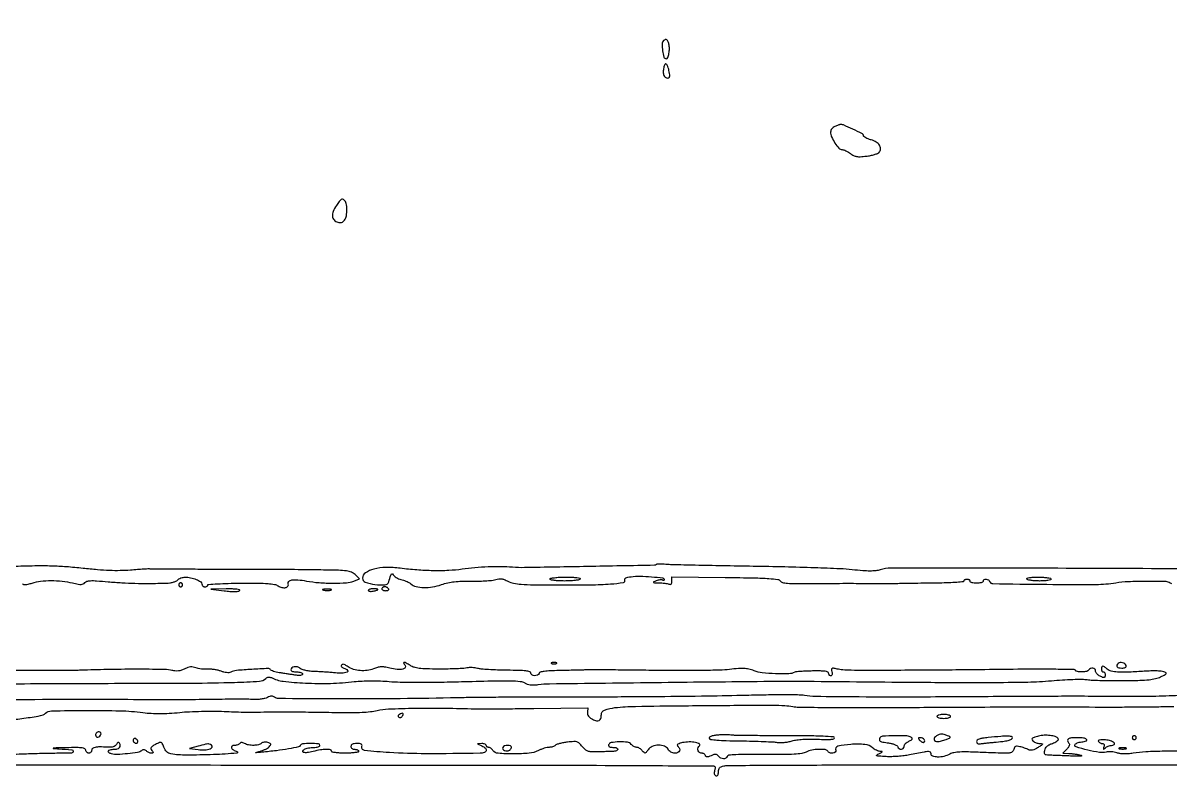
# Model space of a CAD drawing. Extents: x 0 to 5034, y 0 to 2560.
# Drawn here: x 671 to 1265, y 256 to 647 of the extents above; entities that cross this region are included whole.
import ezdxf

# ---------------------------------------------------------------- set-up
doc = ezdxf.new("R2010")
doc.units = 0

msp = doc.modelspace()

# ---------------------------------------------------------------- linework, layer by layer
for points in [[(517.293101, 263.906391, 0.000009), (580.140047, 263.898438, 0.000011), (655.049667, 263.892017, 0.000009), (736, 263.888383, -0.000109), (908.718306, 263.846089, -0.001068), (981.644259, 263.656626, -0.000192), (1028.561192, 263.416581, -0.461785), (1029.333333, 262.5, -0.007327), (1029.246079, 262.019959, -0.00326), (1029.117708, 261.389844, -0.003226), (1028.97316, 260.724562, -0.004359), (1028.833333, 260.125, 0.090045), (1028.800699, 259.565197, 0.085778), (1028.965104, 259.019271, 0.087935), (1029.298108, 258.571141, 0.101563), (1029.75, 258.291667, 0.173564), (1030.267791, 258.287658, 0.17328), (1030.670956, 258.613092, 0.100025), (1030.92249, 259.304007, 0.037457), (1031, 260.337211, -0.05722), (1031.143363, 261.58584, -0.125359), (1031.582959, 262.434264, -0.115035), (1032.404065, 263.013385, -0.043951), (1033.75, 263.425845, -0.051192), (1035.970172, 263.664817, -0.0001), (1071.823437, 263.834422, -0.000718), (1112.147242, 263.959216, -0.000445), (1159.5, 263.995602, 0.000037), (1206.801221, 263.993352, 0.000061), (1246.95625, 263.99929, 0.000006), (1282.887583, 264.009388, 0.006002)], [(1538.144862, 364.388843, 0.000066), (1389.128322, 364.511102, 0.00403)], [(1286.09912, 264.04833, -0.000011), (1312.64375, 264.037067, -0.000084)], [(1323, 364.590743, 0.002455), (1263.692737, 365.294078, 0.001472), (1193.253478, 365.576176, 0.000212), (1120.153243, 365.622636, 0.07425), (1114.713499, 364.81153, -0.046251), (1112.322767, 364.317418, -0.027757), (1109.426235, 364.155418, -0.019701), (1105.611275, 364.304379, -0.007136), (1100.213499, 364.806163, 0.015795), (1093.814797, 365.289407, 0.002288), (1080.750215, 365.801995, 0.002591), (1065.291517, 366.257483, 0.002215), (1049, 366.58081, -0.000686), (1033.148862, 366.84691, -0.000972), (1019.042601, 367.130536, -0.000548), (1007.128068, 367.406334, -0.013989), (1003.889705, 367.575579, 0.009621), (1002.091098, 367.685341, 0.014032), (1000.503451, 367.70701, 0.009445), (999.197225, 367.663493, 0.185383), (998.836064, 367.502731, -0.193983), (997.950859, 367.126184, -0.000077), (963.243596, 366.472611, -0.000496), (930.815925, 365.899181, -0.025383), (924.5, 366.114426, 0.019094), (918.722367, 366.384088, 0.012115), (911.983649, 366.277803, 0.011847), (905.010165, 365.833045, 0.014351), (898.5, 365.0739, -0.024649), (891.63835, 364.416639, -0.015658), (883.609857, 364.297042, -0.014888), (875.035272, 364.693388, -0.01489), (866.5, 365.599305, 0.038996), (859.150404, 366.022877, 0.059284), (852.822285, 365.138759, 0.081184), (848.473558, 363.200612, 0.252555), (847, 360.469385, 0.317), (848.421808, 358.452141, 0.049629), (853.418242, 357.209799, 0.049527), (858.569285, 356.974984, 0.313333), (860.531385, 358.5, -0.002219), (861.639986, 361.993994, -0.096888), (862.011374, 362.666047, -0.431924), (862.435462, 362.690388, -0.034935), (863.277518, 361.773437, 0.072107), (863.957177, 361.135392, 0.030937), (865.022146, 360.485369, 0.029809), (866.261785, 359.922007, 0.034614), (867.5, 359.542029, -0.02571), (868.758574, 359.180173, -0.02118), (870.059375, 358.670059, -0.021691), (871.215256, 358.098166, -0.051965), (872, 357.553581, 0.119872), (874.667263, 356.192343, 0.051557), (878.65436, 355.670009, 0.046585), (883.255383, 355.973485, 0.043378), (887.83636, 357.122081, -0.027002), (891.096572, 358.053841, -0.027078), (894.435186, 358.627769, -0.022105), (898.362667, 358.910628, -0.010128), (903.5, 358.94884, 0.00913), (907.511951, 358.970678, 0.010838), (911.296875, 359.14255, 0.009739), (914.470934, 359.417894, 0.065915), (916, 359.788273, -0.058154), (917.40146, 360.150772, -0.070549), (918.757403, 360.14544, -0.056916), (920.273386, 359.744577, -0.024088), (922.197052, 358.88463, 0.066397), (925.118698, 357.864419, 0.032249), (929.042438, 357.315967, 0.015513), (935.389005, 357.040486, 0.002264), (948.292022, 356.939492, 0.004076), (964.903276, 357.020105, 0.015608), (975.237635, 357.477362, 0.017592), (981.851781, 358.211952, 0.48041), (982.625256, 359.534185, -0.232211), (982.676803, 360.105847, -0.134498), (983.189275, 360.590149, -0.069357), (984.228013, 360.970802, -0.023462), (985.820222, 361.237324, -0.034323), (990.442557, 361.470107, -0.016198), (996.41224, 361.16722, -0.007274), (1002.299386, 360.590591, -0.381724), (1003, 359.806616, -0.114897), (1002.928361, 359.498976, -0.185098), (1002.733379, 359.318363, -0.156499), (1002.439342, 359.297561, -0.078592), (1002.092353, 359.442923, 0.130299), (1001.585995, 359.596476, 0.037759), (1000.763262, 359.563398, 0.035185), (999.805681, 359.383199, 0.031198), (998.842353, 359.065326, 0.010555), (997.499313, 358.493999, 0.569625), (997.473982, 358.268589, 0.155392), (997.902674, 358.117516, 0.003305), (1000.168213, 358.063386, -0.013994), (1001.688617, 357.994519, -0.013439), (1003.223538, 357.840317, -0.013495), (1004.568542, 357.631546, -0.046391), (1005.418213, 357.393011, 0.078981), (1006.151948, 357.237563, 0.21238), (1006.638747, 357.424922, 0.157208), (1006.918933, 357.972447, 0.040303), (1007, 358.976531), (1007, 361.167039), (1034.537347, 360.833519, -0.001738), (1049.549799, 360.599515, -0.01122), (1057.121679, 360.285105, -0.015192), (1061.683525, 359.853553, -0.22702), (1062.993705, 359.011598, 0.201992), (1064.088761, 358.231436, 0.034925), (1066.659863, 357.841317, 0.019648), (1071.003679, 357.661074, 0.003425), (1079.206358, 357.699383, -0.001328), (1085.937618, 357.759048, -0.000926), (1093.532493, 357.792121, -0.000934), (1100.816203, 357.796737, -0.001939), (1106.5, 357.767675, 0.001582), (1111.607388, 357.737912, 0.001321), (1117.03125, 357.737796, 0.001333), (1121.99272, 357.764025, 0.003643), (1125.5, 357.817472, -0.001484), (1129.051101, 357.886922, -0.000511), (1134.189062, 357.9669, -0.000507), (1139.855323, 358.04356, -0.000588), (1145.25, 358.104725, 0.006491), (1150.138746, 358.217886, 0.010779), (1154.254688, 358.455567, 0.004587), (1157.674989, 358.75876, 0.385911), (1158, 359.117143, -0.166148), (1158.115093, 359.453937, -0.095349), (1158.440625, 359.740661, -0.076278), (1158.92626, 359.934468, -0.056924), (1159.5, 360, -0.064853), (1160.073457, 359.925306, -0.082425), (1160.559375, 359.70625, -0.098894), (1160.884432, 359.381354, -0.148195), (1161, 359, 0.277684), (1161.232098, 358.614308, 0.052312), (1162.028125, 358.29375, 0.042582), (1163.158889, 358.072542, 0.027026), (1164.5, 358, 0.027026), (1165.841111, 358.072542, 0.042582), (1166.971875, 358.29375, 0.052312), (1167.767902, 358.614308, 0.277684), (1168, 359, -0.265364), (1168.41737, 359.731033, -0.151226), (1169.437242, 359.973139, -0.121497), (1170.58467, 359.606962, -0.176377), (1171.23923, 358.782311, 0.319017), (1172.821408, 357.62527, 0.000879), (1200.746253, 357.288959, 0.003799), (1226.197475, 357.220538, 0.040879), (1236.457129, 358.111479, -0.032335), (1242.818871, 358.773486, -0.010093), (1252.41732, 358.954475, -0.004905), (1262.244438, 358.84498, -0.155417), (1264.5, 358.074113, 0.140353), (1265.306543, 357.771632, 0.003738)], [(671.195662, 357.667579, 0.185896), (671.769053, 357.237742, 0.083239), (672.720831, 357.133029, 0.048836), (674.134713, 357.352667, 0.015304), (676.195662, 357.950465, -0.049056), (680.60221, 358.912206, -0.028922), (685.986007, 359.230336, -0.027822), (691.692867, 358.919374, -0.031356), (697.102389, 357.975437, 0.010208), (699.985844, 357.345668, 0.05622), (701.568902, 357.215099, 0.111749), (702.600078, 357.481265, 0.112807), (703.412056, 358.164969, -0.167364), (704.468055, 358.876393, -0.055886), (706.335843, 359.157811, -0.027209), (709.485494, 359.105789, -0.004574), (715.5, 358.623188, 0.007281), (722.649182, 358.088484, 0.00901), (729.320205, 357.807654, 0.008008), (736.596223, 357.749166, 0.004158), (745.678571, 357.897153, 0.031446), (747.388282, 358.047101, 0.031199), (749.070313, 358.410414, 0.032803), (750.495154, 358.915537, 0.095066), (751.357143, 359.5, -0.066047), (752.107705, 360.074732, -0.0391), (753.128041, 360.559375, -0.03845), (754.241946, 360.889856, -0.052938), (755.279348, 361, -0.053472), (758.13423, 360.693814, -0.044431), (761.051345, 359.783492, -0.045119), (763.35816, 358.578237, -0.255117), (764, 357.402175, 0.106145), (764.114867, 356.867185, 0.099349), (764.440625, 356.411889, 0.096122), (764.927386, 356.106682, 0.092359), (765.5, 356, 0.056926), (766.07374, 356.065534, 0.076279), (766.559375, 356.259346, 0.09535), (766.884907, 356.546076, 0.166145), (767, 356.882878, -0.394274), (767.335492, 357.242196, -0.002602), (772.007517, 357.538567, -0.008077), (777.510415, 357.769784, -0.004854), (784.046865, 357.875224, -0.00354), (792.977179, 357.869348, -0.016186), (798.160795, 357.661334, -0.026767), (801.470919, 357.242044, -0.100466), (803.40596, 356.46966, 0.087374), (805.333308, 355.641733, 0.110775), (807.265879, 355.620904, 0.18172), (808.441547, 356.373457, 0.257553), (808.6085, 357.577851, -0.319329), (808.921127, 358.793168, -0.138532), (810.52351, 359.519377, -0.061185), (813.600769, 359.605526, -0.021292), (818.002385, 358.999568, 0.025896), (824.514924, 358.163999, 0.018234), (831.894844, 357.873387, 0.016795), (838.641312, 358.080526, 0.078191), (842.42894, 358.928886), (845.35788, 360.086564), (843.142901, 362.293282, 0.097143), (841.269972, 363.546908, 0.067258), (838.800888, 364.208651, 0.026031), (834.530289, 364.531668, 0.002559), (824.213961, 364.72073, 0.000428), (810.164454, 364.89425, 0.00153), (801.182463, 364.970002, 0.001058), (790.74859, 365.003981, 0.000127), (767.684974, 365.024445, -0.000488), (756.205468, 365.042929, -0.000786), (746.4269, 365.083599, -0.000113), (737.738288, 365.135359, -0.054463), (737.184974, 365.199272, 0.069615), (736.671096, 365.24296, 0.001249), (733.910586, 365.086293, 0.003091), (730.690204, 364.875466, 0.002055), (727, 364.595709, -0.015876), (721.760685, 364.343893, -0.013499), (716.22367, 364.403253, -0.011661), (709.963406, 364.785842, -0.006859), (702.5, 365.520196, 0.008876), (693.89005, 366.332314, 0.012626), (686.214777, 366.724424, 0.010705), (677.644669, 366.761989, 0.004372), (666, 366.461845, -0.000918)], [(654.439077, 305.733814, -0.00172), (678.270205, 305.966488, -0.001156), (705.494479, 306.075693, 0.000611), (758.565012, 306.230678, 0.006067), (780.828041, 306.593076, 0.008172), (793.724801, 307.170641, 0.18283), (797.076042, 308.67833, -0.084216), (797.669497, 309.09878, -0.080528), (798.37765, 309.308289, -0.077834), (799.136982, 309.286706, -0.071302), (799.87833, 309.035975, 0.087875), (806.004412, 307.186527, 0.01741), (817.468421, 306.23189, 0.018796), (830.451365, 306.093263, 0.021896), (842.758587, 306.964778, -0.016731), (846.766643, 307.290228, -0.010581), (851.455787, 307.414056, -0.010354), (856.315964, 307.338876, -0.012618), (860.857568, 307.059627, 0.017789), (866.406142, 306.776021, 0.003576), (876.297021, 306.69352, 0.003774), (887.812607, 306.766747, 0.003517), (899.598981, 307.013595, -0.00159), (915.805858, 307.415535, -0.010877), (923.792517, 307.414436, -0.019278), (928.536409, 307.127359, -0.117784), (930.839289, 306.3296, 0.06002), (932.186331, 305.682104, 0.051789), (933.717616, 305.33213, 0.042412), (935.554043, 305.265199, 0.02204), (937.839289, 305.476994, -0.031055), (943.665364, 305.911247, -0.000159), (1001.650686, 306.606608, -0.000682), (1054.421215, 307.150683, -0.004631), (1080.5, 307.142423, 0.000485), (1138.863971, 306.639861, 0.00258), (1170.764013, 306.560675, 0.004367), (1190.916331, 306.790653, 0.017566), (1203.210513, 307.470911, -0.007317), (1208.810804, 307.89606, -0.007812), (1214.300475, 308.146084, -0.007481), (1219.023229, 308.216597, -0.035765), (1221.710513, 308.024045, 0.02434), (1224.438044, 307.765911, 0.004698), (1229.393792, 307.585978, 0.00499), (1235.184283, 307.488017, 0.004586), (1241.140693, 307.501337, 0.004842), (1248.885117, 307.664718, 0.019034), (1253.648747, 307.993172, 0.030927), (1256.963638, 308.557898, 0.053173), (1259.605044, 309.482823, 0.005996), (1261.975706, 310.642808, 0.138197), (1262.526089, 311.14708, 0.431615), (1262.411724, 311.576153, 0.035284), (1261.231831, 312.109943, 0.07378), (1259.889276, 312.39192, 0.010838), (1257.104843, 312.497929, 0.012038), (1253.785325, 312.472379, 0.010078), (1250.26748, 312.289542, -0.007461), (1242.404032, 311.839571, -0.026968), (1237.390692, 311.898145, -0.043019), (1234.05659, 312.407474, -0.125144), (1232.012257, 313.488908, 0.026521), (1230.603329, 314.634171, 0.157745), (1229.713826, 314.925584, 0.316728), (1229.185458, 314.556468, 0.087107), (1229, 313.5, 0.064853), (1229.074694, 312.926543, 0.082425), (1229.29375, 312.440625, 0.098894), (1229.618646, 312.115568, 0.148195), (1230, 312, -0.148195), (1230.381354, 311.884432, -0.098894), (1230.70625, 311.559375, -0.082425), (1230.925306, 311.073457, -0.064853), (1231, 310.5, -0.065247), (1230.86474, 309.467885, -0.298334), (1230.435859, 309.08382, -0.145547), (1229.629436, 309.196307, -0.015936), (1227.934259, 310.035184, -0.053689), (1227.194433, 310.539885, -0.051633), (1226.568188, 311.196572, -0.055878), (1226.14073, 311.898714, -0.109236), (1226, 312.535184, 0.20226), (1225.603246, 313.475863, 0.161506), (1224.604309, 313.961215, 0.139412), (1223.395307, 313.784664, 0.149903), (1222.5, 313, -0.211616), (1221.435314, 312.271386, -0.040148), (1219.040394, 312.024292, -0.03994), (1216.644545, 312.161676, -0.223647), (1215.596261, 312.844246, 0.2545), (1215.002012, 313.183547, 0.000913), (1206.624631, 313.33905, 0.004414), (1197.053109, 313.414743, 0.002718), (1185.787244, 313.343147, -0.000246), (1166.392393, 313.123996, -0.000581), (1151.931791, 312.984515, -0.000625), (1138.117007, 312.884579, -0.000332), (1121, 312.793497, -0.000896), (1106.55536, 312.752089, -0.006383), (1099.560956, 312.833862, -0.013058), (1095.295412, 313.049764, -0.035877), (1092.316491, 313.495142, 0.012575), (1090.423827, 313.86893, 0.165467), (1089.728785, 313.758101, 0.303913), (1089.473537, 313.284842, 0.0401), (1089.683122, 312.103741, -0.04483), (1089.822636, 311.271933, -0.085108), (1089.759607, 310.597832, -0.130043), (1089.51041, 310.164284, -0.200236), (1089.116631, 310, -0.116644), (1088.69071, 310.100733, -0.100525), (1088.32801, 310.385057, -0.093016), (1088.084534, 310.81023, -0.083838), (1088, 311.310831, 0.306569), (1087.57594, 311.937451, 0.060114), (1086.190841, 312.307136, 0.031862), (1083.77511, 312.493603, 0.007356), (1079.691144, 312.487982, 0.005519), (1076.43957, 312.399757, 0.007799), (1073.546554, 312.244072, 0.004857), (1071.129828, 312.052574, 0.102086), (1070.441144, 311.845371, -0.118583), (1067.426897, 311.044627, -0.014618), (1060.570835, 311.083304, -0.017481), (1053.664233, 311.566407, -0.065096), (1049.434146, 312.5783, 0.030246), (1046.706017, 313.435186, 0.046841), (1044.266487, 313.804502, 0.034699), (1041.322124, 313.767001, 0.009606), (1036.719946, 313.299124, -0.022929), (1031.759027, 312.927968, -0.003716), (1022.087516, 312.721006, -0.004013), (1010.495454, 312.652171, -0.003205), (998, 312.758378, 0.000709), (985.989362, 312.920429, 0.000961), (975.1375, 313.030586, 0.000641), (966.026493, 313.09388, 0.010679), (963, 313.046386, -0.002404), (960.622334, 312.969703, -0.000675), (956.909188, 312.872836, -0.000681), (952.71072, 312.7747, -0.000717), (948.584471, 312.689796, 0.007336), (944.019609, 312.535393, 0.022494), (940.938876, 312.246614, 0.027689), (938.891184, 311.844711, 0.25509), (938.251138, 311.25, -0.208803), (937.424886, 310.334606, -0.113623), (935.91288, 310.030358, -0.127421), (934.535599, 310.428167, -0.264987), (934, 311.367816, 0.332562), (933.474867, 312.070024, 0.041332), (931.488015, 312.480967, 0.023265), (928.025662, 312.740492, 0.004504), (921.75, 312.861544, -0.006082), (916.839883, 312.971759, -0.007266), (912.217188, 313.1991, -0.006361), (908.333193, 313.496389, -0.046502), (906.5, 313.833858, 0.034297), (905.168581, 314.112659, 0.024269), (903.646875, 314.248945, 0.024612), (902.173233, 314.236538, 0.046579), (901, 314.058354, -0.046085), (899.417077, 313.81635, -0.004905), (895.69297, 313.630751, -0.006016), (891.243592, 313.506338, -0.004801), (886.444152, 313.476001, -0.005716), (880.080881, 313.569626, -0.023594), (876.242674, 313.851557, -0.039656), (873.655815, 314.375323, -0.075392), (871.729335, 315.257777, 0.012941), (869.610135, 316.569225, 0.103422), (868.525949, 316.931121, 0.587695), (868.286338, 316.598457, 0.063657), (868.930205, 315.584098, -0.313115), (869.038859, 314.321349, -0.215403), (867.832157, 313.449965, -0.077202), (864.938433, 313.313872, -0.032097), (861.073187, 313.982443, 0.019091), (858.423152, 314.512104, 0.050337), (856.492905, 314.625161, 0.057272), (854.727346, 314.346567, 0.031225), (852.651659, 313.627814, -0.067236), (849.448971, 312.770655, -0.051283), (845.816677, 312.680694, -0.052168), (842.32024, 313.324003, -0.078676), (839.527494, 314.649796, 0.025651), (837.995738, 315.586744, 0.091781), (836.908842, 315.940458, 0.222204), (836.273835, 315.740037, 0.209948), (836, 315.116631, 0.194328), (836.154371, 314.734438, 0.053817), (836.660938, 314.311624, 0.045867), (837.388634, 313.917547, 0.034307), (838.25, 313.616657, -0.203669), (839.303049, 312.783537, -0.4475), (838.998375, 311.927447, -0.085452), (836.423492, 311.360167, -0.039957), (833, 311.47494, 0.007816), (830.851118, 311.685667, 0.003643), (828.059375, 311.894973, 0.003608), (825.125952, 312.072166, 0.005036), (822.5, 312.185267, -0.01939), (820.00398, 312.364654, -0.024369), (817.715053, 312.732273, -0.025896), (815.848039, 313.228451, -0.096303), (814.787245, 313.812865, 0.107609), (813.346644, 314.565005, 0.10756), (811.723499, 314.65027, 0.137014), (810.480973, 314.074174, 0.219507), (810, 313.031385, 0.250218), (810.211441, 312.635325, 0.064822), (810.88125, 312.302969, 0.050195), (811.850812, 312.075104, 0.032642), (813, 312, -0.035033), (814.149034, 311.919392, -0.053262), (815.11875, 311.675396, -0.069511), (815.784669, 311.318728, -0.239496), (816, 310.894965, -0.279756), (815.736032, 310.460104, -0.089063), (814.981933, 310.225171, -0.050382), (813.745472, 310.19589, -0.018282), (812, 310.394965, 0.000007), (810.17865, 310.670435, 0.000004), (807.998159, 311.000176, 0.000004), (805.817072, 311.329971, 0.000007), (803.993732, 311.605633, -0.018019), (802.419838, 311.901913, -0.023373), (801.00456, 312.291834, -0.022087), (799.881854, 312.714095, -0.154541), (799.443651, 313.091174, 0.271106), (798.187706, 313.757434, 0.004292), (789.796863, 313.334757, 0.008023), (781.802898, 312.734413, 0.095818), (778.840461, 311.875951, -0.096134), (777.936049, 311.614481, -0.046245), (776.724164, 311.617718, -0.040268), (775.323971, 311.866133, -0.030485), (773.840461, 312.352868, 0.035154), (772.307102, 312.840164, 0.021823), (770.453135, 313.204002, 0.021858), (768.582592, 313.403854, 0.036475), (767, 313.387728, -0.029658), (765.466394, 313.351206, -0.021047), (763.750478, 313.484588, -0.021335), (762.117378, 313.75204, -0.041596), (760.852692, 314.126874, 0.045952), (759.407826, 314.541478, 0.071363), (758.114614, 314.599864, 0.064409), (756.764882, 314.289512, 0.03066), (755.131623, 313.568065, -0.039068), (753.414619, 312.843841, -0.056199), (751.802084, 312.502202, -0.05027), (750.024257, 312.509237, -0.024484), (747.778931, 312.856333, 0.048293), (743.606429, 313.299521, 0.002372), (729.728407, 313.36287, 0.004258), (714.881749, 313.233777, 0.005802), (701.5, 312.848069, -0.009226), (699.986149, 312.814806, -0.000114), (690.246875, 312.782755, -0.000337), (678.983647, 312.755842, -0.000221), (666, 312.739305, 0.000035), (652.731989, 312.727326, 0.000046), (640.578125, 312.71438, 0.000034)], [(1270.490513, 299.830949, 0.003796), (1264, 299.585348, -0.006399), (1257.104276, 299.360354, -0.003521), (1248.664044, 299.252514, -0.002723), (1237.994202, 299.249443, -0.001228), (1224, 299.356006, 0.002628), (1216.487536, 299.39218, 0.000563), (1203.45, 299.371754, 0.000588), (1188.346898, 299.313321, 0.000561), (1173, 299.218684, -0.000977), (1133.232855, 299.006619, -0.002338), (1103.722467, 299.044906, -0.001439), (1081.153669, 299.244643, -0.043209), (1075.5, 299.801001, 0.042832), (1072.817973, 300.066966, 0.002821), (1065.0375, 300.126016, 0.004071), (1055.750316, 300.068497, 0.003029), (1045.5, 299.85944, -0.003029), (1025.361487, 299.448704, -0.001563), (1000.166518, 299.166291, -0.001271), (969.097089, 298.994141, -0.000669), (930.5, 298.930008, 0.001422), (921.220013, 298.900614, 0.000971), (910.675, 298.816743, 0.000979), (900.508408, 298.696235, 0.001977), (892.5, 298.553963, -0.00333), (862.767704, 298.106269, -0.003224), (832.707587, 298.047711, -0.000514), (803.614063, 298.208547, -0.173245), (801.544318, 298.963219, 0.092477), (800.817098, 299.36837, 0.09491), (799.999487, 299.479102, 0.07316), (799.030771, 299.282029, 0.032973), (797.839828, 298.760608, -0.063233), (796.567584, 298.292876, -0.02282), (794.668313, 297.946527, -0.022206), (792.530409, 297.75286, -0.024569), (790.455073, 297.759484, 0.011108), (787.601006, 297.845432, 0.001973), (782.255553, 297.866521, 0.002133), (775.988988, 297.839786, 0.001921), (769.5, 297.759484, -0.0013), (762.605413, 297.665595, -0.001015), (755.115625, 297.598272, -0.001025), (748.139792, 297.564031, -0.002501), (743, 297.575057, 0.002215), (696.988177, 297.700113, 0.000925), (634.953645, 297.47911, 0.000334)], [(663.561178, 287.088375, 0.011447), (671.970922, 288.059145, 0.009071), (680.445977, 289.391733, 0.136183), (683.119263, 290.665977, -0.175842), (686.218714, 291.858793, -0.003143), (704.298279, 292.09319, -0.00838), (721.681087, 291.91794, -0.025239), (733.5, 291.002421, 0.017212), (737.774212, 290.60224, 0.015542), (742.214126, 290.478544, 0.014128), (747.043622, 290.630637, 0.009739), (752.5, 291.063763, -0.012303), (757.576383, 291.440538, -0.006791), (763.79375, 291.663818, -0.006768), (770.106417, 291.719241, -0.010799), (775.5, 291.577076, 0.003163), (780.460938, 291.370471, 0.003126), (785.44375, 291.225707, 0.003069), (789.807593, 291.153018, 0.01204), (792.5, 291.189529, -0.008352), (799.604333, 291.338268, -0.002139), (811.10145, 291.337709, -0.002244), (823.780806, 291.225959, -0.002839), (835.5, 291.003515, 0.007756), (841.601694, 290.947712, 0.012729), (846.764283, 291.112053, 0.015053), (851.066807, 291.488973, 0.028343), (854.5, 292.093001, -0.048657), (860.418234, 292.888346, -0.005242), (874.246032, 293.246113, -0.006789), (889.874146, 293.274335, -0.007479), (905, 292.869921, 0.012264), (906.814324, 292.838781, 0.000313), (914.990625, 292.904131, 0.000668), (924.589842, 292.999692, 0.000456), (935.5, 293.132819), (963.5, 293.5), (963.264968, 291.26794, 0.083889), (963.334297, 290.159684, 0.098678), (963.768852, 289.203547, 0.080018), (964.623318, 288.344966, 0.037732), (965.958218, 287.521607, 0.055903), (967.976624, 286.749032, 0.190511), (969.34769, 286.918026, 0.202635), (970.178839, 287.963268, 0.063616), (970.473569, 289.983368, -0.312636), (972.145865, 292.306931, -0.058901), (977.534029, 293.530398, -0.021915), (988.215238, 294.191239, -0.002283), (1013.344525, 294.528031, -0.000237), (1047.59709, 294.814453, -0.003868), (1059.080906, 294.816205, -0.011551), (1065.303331, 294.625215, -0.035118), (1069.5, 294.102175, 0.045814), (1072.492424, 293.793961, 0.000835), (1088.48125, 293.643623, 0.002061), (1107.133427, 293.576261, 0.001374), (1128.5, 293.6459, -0.000198), (1163.425977, 293.841879, -0.000794), (1184.809381, 293.91943, -0.000986), (1203.864185, 293.920702, -0.000438), (1229, 293.850805, 0.001947), (1237.136433, 293.852733, 0.001028), (1247.234375, 293.915199, 0.001023), (1257.569375, 294.021515, 0.00158), (1266.5, 294.15987, -0.003681)], [(1272.31079, 270.956429, 0.008898), (1261.669874, 270.98805, 0.008735), (1251.895109, 270.672278, 0.027901), (1245.407536, 269.984951, -0.019281), (1242.897335, 269.675184, -0.026145), (1240.61459, 269.602231, -0.029534), (1238.618469, 269.761017, -0.049289), (1236.981555, 270.156275, 0.038415), (1235.637875, 270.511762, 0.027414), (1234.093708, 270.708981, 0.027839), (1232.591704, 270.733848, 0.051745), (1231.387022, 270.561, -0.100901), (1227.99578, 270.409027, -0.019362), (1221.923413, 271.608738, -0.012753), (1215.919626, 273.20125, -0.423563), (1215.291615, 274.393809, -0.17622), (1215.642875, 274.84134, -0.04407), (1216.485208, 275.267521, -0.039579), (1217.597452, 275.613041, -0.030957), (1218.845996, 275.814774, 0.05463), (1221.170315, 276.303988, 0.563173), (1221.350108, 277.077452, 0.165257), (1219.817479, 277.809943, 0.02958), (1216.60765, 278, 0.019125), (1213.508529, 277.881413, 0.111173), (1211.955318, 277.40447, 0.309439), (1211.55353, 276.575338, 0.136788), (1212.075588, 275.408922, -0.109479), (1212.442545, 274.694735, -0.138289), (1212.429019, 273.955249, -0.092739), (1211.993128, 273.114025, -0.030604), (1211.066912, 272.066912), (1209, 270), (1212.25, 269.881685, -0.017194), (1213.712108, 269.778035, -0.010538), (1215.426562, 269.560457, -0.010561), (1217.116595, 269.273083, -0.018471), (1218.5, 268.954288, -0.309064), (1218.734513, 268.680269, -0.422499), (1218.542172, 268.447762, -0.025974), (1216.585048, 268.392509, -0.004867), (1213, 268.512459, 0.00056), (1209.554266, 268.657471, 0.000624), (1206.229797, 268.789499, 0.000575), (1203.395121, 268.895272, 0.00328), (1201.888672, 268.939856, -0.033322), (1200.489524, 269.065623, -0.179354), (1199.834063, 269.433295, -0.188289), (1199.59444, 270.127341, -0.037293), (1199.747276, 271.45829, -0.077129), (1200.168756, 272.639134, -0.08294), (1200.920912, 273.603707, -0.069508), (1202.063956, 274.392794, -0.036678), (1203.66039, 275.052933, 0.031152), (1204.952071, 275.570432, 0.048296), (1205.981525, 276.187318, 0.06187), (1206.632159, 276.805661, 0.257742), (1206.72702, 277.318939, 0.226443), (1205.730005, 278.353073, 0.04792), (1203.243664, 279.02123, 0.045365), (1200.188217, 279.254183, 0.047975), (1197.199254, 278.922703, 0.014089), (1195.886376, 278.609059, 0.016887), (1194.671203, 278.237883, 0.01573), (1193.677685, 277.862016, 0.098381), (1193.228214, 277.561548, 0.366554), (1193.166269, 276.814276, 0.102959), (1194.095861, 275.955853, 0.067168), (1195.721157, 275.256613, 0.064106), (1197.5, 274.998466, -0.059415), (1198.356401, 274.882346, -0.495239), (1198.486268, 274.573179, -0.112237), (1197.994533, 274.040582, -0.008009), (1196.303938, 272.919103, -0.026212), (1194.71511, 272.015124, -0.061132), (1193.428166, 271.555888, -0.082047), (1192.323235, 271.492929, -0.092088), (1191.303938, 271.797617, 0.023412), (1190.426193, 272.197313, 0.010928), (1189.255618, 272.636098, 0.0108), (1188.005225, 273.043787, 0.014857), (1186.864123, 273.352076, 0.034264), (1185.47772, 273.583865, 0.135923), (1184.635065, 273.436582, 0.163473), (1184.076505, 272.897876, 0.055967), (1183.666911, 271.834269, -0.180798), (1182.817604, 270.628131, -0.126387), (1181.238738, 270.055169, -0.033185), (1177.966258, 269.955891, -0.002077), (1168.302788, 270.344306, 0.004067), (1160.369806, 270.631554, 0.018949), (1155.793269, 270.586547, 0.033242), (1152.789694, 270.242079, 0.075617), (1150.635693, 269.500446, -0.061807), (1147.579585, 268.353317, -0.061919), (1144.337694, 267.988872, -0.080383), (1141.84936, 268.421529, -0.319838), (1141, 269.613499, 0.220202), (1140.587411, 270.504916, 0.190435), (1139.603639, 270.839094, 0.035907), (1137.299651, 270.559677, 0.001758), (1129.76406, 269.063599, -0.020679), (1127.115812, 268.641247, -0.011627), (1123.872985, 268.337003, -0.011589), (1120.579187, 268.181693, -0.018543), (1117.76406, 268.218685, -0.003425), (1113.976603, 268.435073, -0.078104), (1112.917122, 268.671786, -0.5959), (1112.871779, 269.046904, -0.044685), (1114, 269.703381, 0.00651), (1115.382067, 270.372173, 0.16865), (1115.667596, 270.664911, 0.512841), (1115.55617, 270.864602, 0.020283), (1114.578741, 270.936614, -0.067986), (1113.703742, 271.085681, -0.033809), (1112.653819, 271.495443, -0.032793), (1111.605197, 272.075477, -0.041211), (1110.723753, 272.75, 0.164211), (1106.777755, 274.465271, 0.037637), (1099.405996, 274.533762, 0.039845), (1092.743684, 273.556846, 0.45619), (1091.642285, 271.489807, -0.311035), (1091.408902, 270.522272, -0.154539), (1090.203859, 269.977831, -0.110305), (1088.581731, 270.143902, -0.175643), (1087.5, 271, 0.232702), (1086.140796, 271.852068, 0.035655), (1082.85584, 271.955278, 0.038911), (1079.260114, 271.530264, 0.066519), (1076.403638, 270.557341, -0.080189), (1074.095916, 269.840732, -0.020843), (1070.215595, 269.453864, -0.013577), (1064.33863, 269.274327, -0.003417), (1054.761079, 269.307341, 0.003061), (1045.471016, 269.345981, 0.01325), (1039.958013, 269.189029, 0.01393), (1036.373211, 268.891458, 0.280447), (1035.542464, 268.25, -0.166892), (1034.790838, 267.352479, -0.147561), (1033.60469, 267.049742, -0.119086), (1032.24194, 267.441858, -0.090457), (1031.046507, 268.443962, 0.068724), (1030.314444, 269.11353, 0.134478), (1029.574, 269.372336, 0.098198), (1028.645924, 269.253958, 0.026229), (1027.253476, 268.705722, -0.019442), (1025.920056, 268.159721, -0.092361), (1025.110365, 268.024424, -0.181948), (1024.591723, 268.230728, -0.128322), (1024.24608, 268.76176, 0.090147), (1023.986579, 269.23502, 0.069888), (1023.555768, 269.636267, 0.069091), (1023.025515, 269.9072, 0.083797), (1022.475684, 270, -0.123506), (1021.250282, 270.307378, -0.168092), (1020.482563, 271.137788, -0.163006), (1020.378965, 272.286411, -0.115384), (1020.961701, 273.453853, 0.085218), (1021.37169, 274.165452, 0.279307), (1021.272334, 274.676403, 0.135823), (1020.636443, 275.078641, 0.019457), (1019.13163, 275.471089, 0.057227), (1015.931576, 275.798224, 0.045093), (1012.464223, 275.44129, 0.065609), (1010.086959, 274.643624, 0.514724), (1009.925304, 273.674696, -0.089457), (1010.847906, 272.346066, -0.200154), (1010.888234, 271.140214, -0.208914), (1010.066434, 270.298724, -0.096632), (1008.535184, 270, -0.06707), (1007.476687, 270.142628, -0.061821), (1006.461803, 270.56142, -0.063312), (1005.602331, 271.203078, -0.078068), (1005, 272, 0.184766), (1003.142082, 273.609861, 0.093452), (1000.040238, 274.117484, 0.088923), (996.82315, 273.460231, 0.144807), (994.648969, 271.75, -0.015488), (993.636649, 270.411796, -0.183539), (993.084582, 270.088959, -0.243317), (992.543291, 270.263091, -0.027986), (991.666755, 271.25, 0.047464), (991.02379, 271.919564, 0.042162), (990.241306, 272.485937, 0.044523), (989.44359, 272.8745, 0.091323), (988.762202, 273, -0.082311), (988.087878, 273.111766, -0.044035), (987.313536, 273.454334, -0.042298), (986.564504, 273.95485, -0.051158), (985.961267, 274.54667, 0.191538), (983.964204, 275.636585, 0.036618), (979.755184, 275.838296, 0.035089), (975.637074, 275.443962, 0.278601), (974.245269, 274.25, 0.183058), (974.267849, 273.734414, 0.162043), (974.626727, 273.331103, 0.094073), (975.3533, 273.078378, 0.036804), (976.416667, 273, -0.061133), (978.386817, 272.758213, -0.366574), (978.94531, 271.982232, -0.318689), (978.277931, 271.183285, -0.057562), (976.25, 270.891585, 0.000063), (974.840071, 270.852111, 0.000021), (972.759922, 270.793526, 0.00002), (970.449682, 270.728271, 0.000023), (968.230586, 270.665397, -0.016797), (965.178549, 270.681325, -0.077478), (963.4497, 271.020019, -0.09985), (962.126795, 271.82591, -0.037887), (960.647857, 273.417029, 0.033289), (959.12733, 275.083321, 0.119667), (957.891675, 275.801269, 0.08832), (956.264146, 275.984265, 0.013419), (952.993846, 275.685677, 0.01536), (950.873773, 275.368285, 0.018896), (948.920423, 274.937399, 0.017588), (947.328934, 274.462354, 0.115549), (946.626575, 274.026575, -0.080553), (946.080098, 273.632599, -0.037761), (945.271063, 273.301557, -0.036149), (944.35073, 273.075705, -0.04212), (943.453638, 273, 0.053873), (942.398918, 272.886027, 0.02), (940.952784, 272.508624, 0.019547), (939.395398, 271.967574, 0.022325), (937.954133, 271.327232, -0.09311), (933.178705, 269.969252, -0.023663), (925.095169, 269.612916, -0.018374), (917.087313, 269.933454, -0.219076), (914.446576, 271.403949, 0.042119), (913.915767, 272.014606, 0.041471), (913.287535, 272.53116, 0.044635), (912.65978, 272.887301, 0.107116), (912.139757, 273, -0.086463), (911.704545, 273.075826, -0.094072), (911.334804, 273.29375, -0.100251), (911.087499, 273.618535, -0.113217), (911, 274, 0.213558), (910.831237, 274.377102, 0.084294), (910.339062, 274.686369, 0.063295), (909.61145, 274.884929, 0.04254), (908.75, 274.93232), (906.5, 274.864639), (908.75, 273.779505, -0.073363), (910.572975, 272.543451, -0.277682), (910.946768, 271.275965, -0.261914), (909.99828, 270.292422, -0.068474), (907.75, 269.942306, -0.00477), (879.754048, 269.712469, -0.014823), (860.888229, 270.297022, -0.013658), (848.038513, 271.429852, -0.489843), (846.695129, 273.647901, 0.165031), (846.718858, 274.251493, 0.203114), (846.363774, 274.682954, 0.096431), (845.529941, 274.931013, 0.024227), (844.106989, 275, 0.031536), (842.724812, 274.912735, 0.081096), (841.767831, 274.629304, 0.127474), (841.207251, 274.153904, 0.15468), (841, 273.5, 0.130775), (841.153209, 272.924246, 0.10214), (841.583333, 272.4375, 0.08892), (842.230589, 272.111864, 0.072314), (843, 272, -0.048028), (843.765418, 271.926307, -0.068025), (844.4125, 271.70625, -0.088204), (844.848523, 271.381882, -0.191087), (845, 271, -0.350432), (844.676067, 270.594567, -0.020168), (843, 270.285714, -0.022889), (840.756986, 270.069433, -0.01259), (838, 270, -0.01259), (835.243014, 270.069433, -0.022889), (833, 270.285714, -0.020168), (831.323933, 270.594567, -0.350432), (831, 271, 0.356509), (830.381261, 271.75748, 0.053633), (828.281267, 271.95501, 0.03888), (825.215479, 271.674947, 0.019466), (821.404514, 270.871639, -0.026441), (818.403463, 270.282629, -0.100755), (816.508287, 270.396283, -0.463107), (816.187956, 271.072029, -0.146572), (817.02896, 272.03906, -0.067829), (817.815618, 272.398379, -0.023837), (819.02257, 272.700593, -0.023156), (820.397809, 272.910384, -0.025097), (821.75, 272.984687, 0.02914), (822.995173, 273.063206, 0.045421), (824.045313, 273.289252, 0.057012), (824.778916, 273.613958, 0.266074), (825, 274, 0.393153), (824.222236, 274.836247, 0.018983), (820.07701, 274.979215, 0.019164), (815.893212, 274.804194, 0.300841), (814.821511, 273.964532, -0.268089), (813.973626, 273.213065, -0.00697), (808.8072, 272.233459, -0.012794), (802.478633, 271.290842, -0.00791), (795, 270.491691, -0.000896), (792.112625, 270.234489, -0.115547), (791.759845, 270.285291, -0.725779), (791.766256, 270.39582, -0.002025), (793.860608, 270.93768, 0.027242), (795.257319, 271.375238, 0.0233), (796.674927, 271.982388, 0.023961), (797.912767, 272.657277, 0.059651), (798.722115, 273.293544, 0.026902), (799.51494, 274.176601, 0.252711), (799.60454, 274.661392, 0.220431), (799.248907, 275.046043, 0.020834), (798.010844, 275.496558, 0.052875), (797.072362, 275.688441, 0.053905), (796.12073, 275.677329, 0.058979), (795.285964, 275.475521, 0.108011), (794.699337, 275.099337, -0.146087), (793.227517, 274.304283, -0.048551), (790.764476, 274.036919, -0.047892), (788.118801, 274.261302, -0.077927), (785.994947, 275.002704, 0.037319), (785.13183, 275.384834, 0.085757), (784.433998, 275.505409, 0.122593), (783.895305, 275.371313, 0.133099), (783.501671, 275.002704, -0.114652), (783.119639, 274.617975, -0.049573), (782.469362, 274.294544, -0.045521), (781.677973, 274.074244, -0.04516), (780.85765, 274, 0.14317), (779.573183, 273.624509, 0.359757), (779.294998, 272.759946, 0.170524), (780.232156, 271.685332, 0.067825), (782.074139, 270.948813, -0.849001), (781.99493, 269.984621, -0.0106), (770.010088, 269.267047, -0.008775), (755.876899, 268.969447, -0.043452), (747.956354, 269.631119, -0.07122), (746.7693, 270.014502, -0.075032), (745.760848, 270.710921, -0.068177), (744.930751, 271.736396, -0.045888), (744.270922, 273.093202, 0.01767), (743.468704, 275.010583, 0.20847), (742.879371, 275.536021, 0.186897), (742.057962, 275.492907, 0.01382), (739.993805, 274.496797, 0.018852), (738.379643, 273.583385, 0.113605), (737.698535, 272.911089, 0.221893), (737.611824, 272.242427, 0.096542), (738.051682, 271.437727, -0.021475), (738.621891, 270.687314, -0.193604), (738.711881, 270.292975, -0.315112), (738.490671, 270.064224, -0.047945), (737.822445, 270, -0.066468), (737.193416, 270.083991, -0.039088), (736.477793, 270.34005, -0.038401), (735.790001, 270.714471, -0.052577), (735.242382, 271.157618, 0.066612), (734.645725, 271.613436, 0.116361), (734.052204, 271.789041, 0.115909), (733.441153, 271.681124, 0.06577), (732.792382, 271.294919, -0.128077), (730.751193, 270.399176, -0.013395), (725.527542, 269.705756, -0.016236), (720.265662, 269.322443, -0.074142), (717.225132, 269.651378, -0.086784), (715.826729, 270.290874, -0.38386), (715.632892, 271.097905, -0.218357), (716.558127, 271.79186, -0.05344), (718.5, 272, 0.067009), (720.210787, 272.230309, 0.138908), (721.354498, 272.921625, 0.190069), (721.757325, 273.943783, 0.13922), (721.420634, 275.128416, 0.107365), (721.052319, 275.510169, 0.235575), (720.660061, 275.56013, 0.144311), (720.236267, 275.255867, 0.037837), (719.768883, 274.5515, -0.101758), (719.114143, 273.794398, -0.085889), (718.174814, 273.301067, -0.064069), (716.883577, 273.060388, -0.028882), (715.157266, 273.062861, 0.01114), (711.089515, 273.213039, 0.051024), (708.738251, 273.007163, 0.114477), (707.471883, 272.445797, 0.235614), (707, 271.5, -0.099038), (706.885486, 270.927543, -0.097945), (706.559375, 270.440625, -0.097945), (706.072457, 270.114514, -0.099038), (705.5, 270, -0.099038), (704.927543, 270.114514, -0.097945), (704.440625, 270.440625, -0.097945), (704.114514, 270.927543, -0.099038), (704, 271.5, 0.290713), (703.515675, 272.262597, 0.078229), (702.07378, 272.681905, 0.031629), (699.302733, 272.85844, 0.004795), (693.75, 272.80732, 0.001177), (688.541769, 272.697153, 0.030724), (687.144644, 272.578206, 0.894345), (687.149379, 272.442719, 0.005289), (690, 272.254517, -0.007459), (696.641858, 271.787057, -0.395692), (697.423597, 270.917103, -0.396942), (696.605023, 270.085109, -0.007463), (689.95, 269.932901, 0.002579), (686.043575, 269.881731, 0.0014), (681.242718, 269.780629, 0.001395), (676.358776, 269.650463, 0.002208), (672.174146, 269.508755, -0.006258), (666.86586, 269.372035, -0.037928)]]:
    msp.add_lwpolyline(points, format="xyb")
for points in [[(1002.666667, 638.333333, 0.193733), (1001.90857, 636.553546, 0.040446), (1002.11913, 633.100329, 0.039699), (1002.850609, 629.846123, 0.32871), (1003.998581, 629, 0.312703), (1004.827591, 629.57466, 0.043132), (1005.423466, 631.70855, 0.043898), (1005.675303, 634.260727, 0.064218), (1005.410644, 636.5, 0.036262), (1004.895962, 638.061483, 0.148807), (1004.271439, 638.823847, 0.246525), (1003.531959, 638.90223, 0.102252)], [(1002.732962, 624.383416, 0.039377), (1002.476989, 622.069371, 0.097054), (1002.751516, 620.390104, 0.15146), (1003.528017, 619.381672, 0.154711), (1004.731989, 619, 0.132123), (1005.421787, 619.185514, 0.197544), (1005.797281, 619.674075, 0.09629), (1005.864918, 620.596066, 0.019662), (1005.60625, 622.21875, 0.024637), (1004.899938, 625.023951, 0.158614), (1004.072772, 626.206108, 0.462615), (1003.309826, 626.034752, 0.073731)], [(1091.25, 593.968838, 0.067166), (1090.375403, 593.472344, 0.064352), (1089.649277, 592.755487, 0.06823), (1089.165088, 591.923484, 0.098011), (1089, 591.089384, 0.103892), (1089.533865, 588.547782, 0.041674), (1091.237411, 585.409955, 0.039328), (1093.314745, 582.729448, 0.211283), (1094.963917, 582, -0.080091), (1095.818991, 581.862148, -0.029059), (1096.96466, 581.407496, -0.027928), (1098.183024, 580.754932, -0.029746), (1099.294527, 579.982965, 0.048122), (1100.883875, 578.963465, 0.077138), (1102.410231, 578.457296, 0.055871), (1104.346408, 578.351457, 0.014995), (1107.420322, 578.619581, 0.019343), (1109.62962, 578.96632, 0.02335), (1111.668849, 579.46762, 0.022894), (1113.31729, 580.038744, 0.125343), (1114.073555, 580.588628, 0.15804), (1114.792437, 582.39247, 0.160684), (1114.309505, 584.261208, 0.117788), (1112.599275, 585.902272, 0.066908), (1109.939692, 587.016239, -0.026812), (1108.429795, 587.510987, -0.037843), (1107.152973, 588.121329, -0.042161), (1106.241916, 588.752445, -0.220624), (1105.985324, 589.288544, 0.281412), (1105.412358, 590.200921, 0.006168), (1100.501036, 592.567774, 0.008937), (1095.656203, 594.724768, 0.141887), (1093.885928, 594.936614, 0.04424), (1093.636513, 594.872605, 0.003058), (1092.952429, 594.626183, 0.004335), (1092.139935, 594.319858, 0.003245)], [(833.472844, 553.138328, 0.048667), (831.831764, 550.041864, 0.119623), (831.444519, 547.51343, 0.170084), (832.287852, 545.640507, 0.126528), (834.224957, 544.428601, 0.062377), (835.254718, 544.238301, 0.094626), (836.154978, 544.356495, 0.094164), (836.951415, 544.798866, 0.061237), (837.673804, 545.568579, 0.110919), (838.663859, 547.843777, 0.050123), (838.955641, 551.101047, 0.050005), (838.608939, 554.218746, 0.168414), (837.561462, 555.948991, 0.138481), (836.704455, 556.329152, 0.188316), (835.888774, 556.13819, 0.082309), (834.934579, 555.21941, 0.013864)], [(752, 357, 0.099038), (752.076342, 356.618362, 0.097945), (752.29375, 356.29375, 0.097945), (752.618362, 356.076342, 0.099038), (753, 356, 0.099038), (753.381638, 356.076342, 0.097945), (753.70625, 356.29375, 0.097945), (753.923658, 356.618362, 0.099038), (754, 357, 0.099038), (753.923658, 357.381638, 0.097945), (753.70625, 357.70625, 0.097945), (753.381638, 357.923658, 0.099038), (753, 358, 0.099038), (752.618362, 357.923658, 0.097945), (752.29375, 357.70625, 0.097945), (752.076342, 357.381638, 0.099038)], [(857, 355, 0.195654), (857.155423, 354.618015, 0.086673), (857.604836, 354.29375, 0.066561), (858.270941, 354.073608, 0.0466), (859.059017, 354, 0.047867), (859.804599, 354.071541, 0.104212), (860.33165, 354.29375, 0.181468), (860.558599, 354.621877, 0.202618), (860.5, 355, 0.08825), (860.157656, 355.382836, 0.053305), (859.640225, 355.70625, 0.051278), (859.038022, 355.925833, 0.061875), (858.440983, 356, 0.067639), (857.890182, 355.925146, 0.08433), (857.423289, 355.70625, 0.09965), (857.111069, 355.38134, 0.142666)], [(959.5, 360, -0.21256), (958.92157, 359.605685, -0.014001), (956.877725, 359.29375, -0.018327), (954.336795, 359.072633, -0.012539), (951.440983, 359, -0.011639), (948.489494, 359.068713, -0.021763), (946.110246, 359.283598, -0.018695), (944.331844, 359.590659, -0.354422), (944, 360, -0.359352), (944.341885, 360.414267, -0.016855), (946.264754, 360.718979, -0.020349), (948.834793, 360.932168, -0.010518), (952.059017, 361, -0.008832), (955.463419, 360.939858, -0.024571), (957.845957, 360.738151, -0.03484), (959.331355, 360.432029, -0.499027)], [(1203, 360, -0.338832), (1202.698135, 359.60569, -0.024323), (1201.264754, 359.292081, -0.026076), (1199.349343, 359.071572, -0.015621), (1197.059017, 359, -0.015685), (1194.738245, 359.072819, -0.022144), (1192.68165, 359.29375, -0.019282), (1191.045623, 359.608148, -0.199798), (1190.5, 360, -0.469367), (1190.64208, 360.422911, -0.050604), (1191.780718, 360.735441, -0.030582), (1193.70171, 360.939083, -0.011118), (1196.440983, 361, -0.013703), (1199.003565, 360.929756, -0.024127), (1201.110246, 360.711885, -0.021789), (1202.684686, 360.401135, -0.345981)], [(775.5, 353.92418, 0.011873), (778.427107, 353.654491, 0.021168), (780.844437, 353.592108, 0.0209), (782.697843, 353.700329, 0.172254), (783.45, 354.055606, 0.568572), (783.352169, 354.445862, 0.043921), (782.045447, 354.715385, 0.024589), (779.762339, 354.867326, 0.008454), (776.45, 354.868575), (768.5, 354.73715)], [(826.761659, 354.292739, 0.028254), (827.754739, 354.159391, 0.020511), (828.869594, 354.119272, 0.020826), (829.934218, 354.169017, 0.041951), (830.761659, 354.31292, 0.285845), (830.916221, 354.476221, 0.417468), (830.814362, 354.62839, 0.038992), (829.938425, 354.726931, 0.009782), (828.5, 354.747817, 0.008901), (827.071102, 354.715166, 0.053901), (826.339362, 354.605813, 0.67161), (826.319562, 354.45659, 0.082665)], [(850, 354.138672, 0.285831), (850.183445, 353.843992, 0.076393), (850.734375, 353.670744, 0.053628), (851.541823, 353.634359, 0.031701), (852.5, 353.755249, 0.013875), (853.4582, 353.966135, 0.021857), (854.265625, 354.2054, 0.017542), (854.885601, 354.443639, 0.300822), (855, 354.616577, 0.347462), (854.880837, 354.767351, 0.020244), (854.265625, 354.88737, 0.023639), (853.458419, 354.972369, 0.014412), (852.5, 355, 0.032714), (851.542347, 354.937276, 0.050289), (850.734375, 354.746985, 0.064968), (850.176307, 354.469414, 0.249889)], [(944.75, 316.337719, 0.057986), (945.320008, 316.181385, 0.037979), (946, 316.12966, 0.037979), (946.679992, 316.181385, 0.057986), (947.25, 316.337719, 0.174857), (947.459382, 316.525001, 0.447206), (947.398438, 316.693942, 0.078554), (946.89144, 316.810911, 0.017491), (946, 316.842105, 0.017491), (945.10856, 316.810911, 0.078554), (944.601562, 316.693942, 0.447206), (944.540618, 316.525001, 0.174857)], [(1237.701236, 316.367903, 0.097252), (1237.063501, 315.418517, 0.273852), (1237.168527, 314.656637, 0.179207), (1238.00442, 314.15038, 0.047514), (1239.583333, 314, 0.036689), (1240.64771, 314.078206, 0.094403), (1241.373133, 314.33069, 0.163078), (1241.729924, 314.733977, 0.182591), (1241.750467, 315.25, 0.150724), (1241.102725, 316.156149, 0.095696), (1239.931134, 316.736875, 0.098008), (1238.652882, 316.831607, 0.167537)], [(866.114277, 290.070627, 0.051827), (865.604675, 289.677457, 0.154764), (865.394858, 289.296119, 0.207337), (865.472491, 288.937111, 0.099167), (865.824139, 288.608688, 0.103479), (866.27128, 288.44681, 0.098884), (866.753577, 288.473847, 0.096839), (867.196538, 288.68575, 0.094768), (867.531037, 289.050219, 0.066358), (867.944848, 289.974241, 0.31899), (867.768865, 290.489634, 0.249192), (867.148744, 290.574334, 0.050263)], [(1144, 289, 0.277684), (1144.232098, 288.614308, 0.052312), (1145.028125, 288.29375, 0.042582), (1146.158889, 288.072542, 0.027026), (1147.5, 288, 0.027026), (1148.841111, 288.072542, 0.042582), (1149.971875, 288.29375, 0.052312), (1150.767902, 288.614308, 0.277684), (1151, 289, 0.277684), (1150.767902, 289.385692, 0.052312), (1149.971875, 289.70625, 0.042582), (1148.841111, 289.927458, 0.027026), (1147.5, 290, 0.027026), (1146.158889, 289.927458, 0.042582), (1145.028125, 289.70625, 0.052312), (1144.232098, 289.385692, 0.277684)], [(709, 279.416667, 0.190724), (709.346973, 278.540134, 0.244413), (710.153639, 278.257027, 0.165501), (711.122932, 278.749304, 0.113253), (711.770833, 279.8125, 0.134046), (711.795817, 280.264262, 0.144529), (711.585286, 280.651172, 0.119977), (711.158616, 280.910766, 0.077096), (710.583333, 281, 0.099038), (709.979073, 280.879125, 0.097945), (709.465104, 280.534896, 0.097945), (709.120875, 280.020927, 0.099038)], [(1030.186861, 279.298089, 0.020202), (1028.366227, 279.046536, 0.053048), (1027.102048, 278.677954, 0.09489), (1026.39982, 278.218974, 0.288695), (1026.269907, 277.689417, 0.286043), (1026.979537, 277.101276, 0.012905), (1030.269761, 276.741081, 0.014097), (1035.078314, 276.476158, 0.004174), (1042.447434, 276.339832, -0.003301), (1048.72439, 276.234673, -0.004163), (1054.531527, 276.050645, -0.003327), (1059.396057, 275.823505, -0.033045), (1061.423736, 275.580285, 0.048643), (1062.963645, 275.444055, 0.021948), (1064.990405, 275.551295, 0.021485), (1067.137201, 275.853203, 0.027421), (1069.079049, 276.323275, -0.036383), (1071.549087, 276.874587, -0.019987), (1074.631062, 277.205302, -0.017526), (1078.224791, 277.31991, -0.012318), (1082.2697, 277.20742, 0.007462), (1086.275515, 277.057076, 0.024721), (1088.912417, 277.127872, 0.03368), (1090.592696, 277.370846, 0.353696), (1091, 277.874598, 0.395357), (1090.463856, 278.446665, 0.005121), (1085.113123, 278.738912, 0.008688), (1077.541544, 278.942982, 0.002392), (1065.625, 279, -0.001313), (1055.694541, 279.026075, -0.001861), (1046.859375, 279.10536, -0.001049), (1039.39897, 279.215738, -0.026812), (1037.375, 279.358672, 0.023329), (1035.971299, 279.467629, 0.009811), (1034.077547, 279.488828, 0.009682), (1032.048726, 279.432428, 0.012436)], [(1114.458881, 277.933469, 0.148802), (1114.201488, 276.958603, 0.256367), (1114.620996, 276.257519, 0.08738), (1115.986262, 275.750889, 0.011922), (1119.003768, 275.272669, -0.028156), (1120.63796, 274.959008, -0.035496), (1122.10102, 274.479209, -0.038288), (1123.223151, 273.917097, -0.167402), (1123.693344, 273.356748, 0.148885), (1124.461861, 272.370615, 0.167274), (1125.613058, 272.037446, 0.195736), (1126.597901, 272.496705, 0.189175), (1127, 273.521439, -0.133695), (1127.181352, 274.187546, -0.056533), (1127.742711, 274.934357, -0.050399), (1128.561136, 275.641476, -0.046114), (1129.528378, 276.194883, 0.022851), (1130.680884, 276.784993, 0.121826), (1131.188945, 277.269207, 0.277652), (1131.20023, 277.715035, 0.122858), (1130.778378, 278.158132, 0.133199), (1128.399123, 278.895751, 0.012389), (1122.193983, 278.964074, 0.009131), (1115.85939, 278.76113, 0.246555)], [(1143.728968, 278.908131, 0.104353), (1142.743308, 278.016838, 0.224904), (1142.559211, 277.034365, 0.226888), (1143.202395, 276.276049, 0.105676), (1144.493917, 276, 0.050349), (1145.208195, 276.072109, 0.01443), (1146.29257, 276.326102, 0.014367), (1147.50619, 276.685186, 0.014807), (1148.6849, 277.110133, 0.007432), (1150.420533, 277.824565, 0.19382), (1150.770202, 278.176229, 0.393515), (1150.64683, 278.514053, 0.020484), (1149.5, 279.039848, 0.0263), (1147.692065, 279.671925, 0.076791), (1146.385452, 279.84336, 0.086564), (1145.178765, 279.604378, 0.039769)], [(1170.5, 278.081892, 0.012617), (1167.621611, 277.729231, 0.046743), (1165.846982, 277.293888, 0.088506), (1164.84719, 276.733942, 0.224593), (1164.5, 276, 0.114205), (1164.639676, 275.396463, 0.150143), (1165.024111, 274.9862, 0.118068), (1165.653681, 274.801902, 0.056451), (1166.5, 274.855334, -0.012835), (1167.587698, 275.019904, -0.003165), (1169.38125, 275.232827, -0.003237), (1171.439063, 275.450438, -0.003235), (1173.5, 275.641437, 0.008279), (1178.052931, 276.109747, 0.031556), (1180.859906, 276.626758, 0.053742), (1182.513657, 277.235334, 0.285065), (1183, 278.019052, 0.366229), (1182.483285, 278.629887, 0.040405), (1180.513225, 278.799321, 0.021658), (1177.038082, 278.666219, 0.003772)], [(1245, 278, 0.099038), (1245.076342, 277.618362, 0.097945), (1245.29375, 277.29375, 0.097945), (1245.618362, 277.076342, 0.099038), (1246, 277, 0.099038), (1246.381638, 277.076342, 0.097945), (1246.70625, 277.29375, 0.097945), (1246.923658, 277.618362, 0.099038), (1247, 278, 0.099038), (1246.923658, 278.381638, 0.097945), (1246.70625, 278.70625, 0.097945), (1246.381638, 278.923658, 0.099038), (1246, 279, 0.099038), (1245.618362, 278.923658, 0.097945), (1245.29375, 278.70625, 0.097945), (1245.076342, 278.381638, 0.099038)], [(728.596556, 277.156231, 0.105525), (728.439393, 276.716563, 0.099247), (728.470283, 276.240657, 0.096292), (728.684746, 275.801911, 0.09291), (729.050219, 275.468963, 0.116221), (730.032006, 275.141241, 0.258096), (730.731074, 275.448742, 0.251496), (730.853466, 276.214666, 0.113251), (730.296201, 277.103799, 0.053431), (729.785686, 277.515485, 0.136091), (729.335356, 277.655459, 0.169261), (728.940704, 277.531428, 0.094625)], [(762, 273.566459), (757.5, 272.329269), (762, 271.819915, 0.037545), (765.468513, 271.689244, 0.070459), (768.224307, 272.185264, 0.217525), (769.20112, 273.090069, 0.365457), (768.8851, 274.092174, 0.038284), (767.798765, 274.668858, 0.122533), (766.996148, 274.804686, 0.046048), (765.866732, 274.612861, 0.002008)], [(919.495635, 272.992937, 0.297747), (919.516734, 272.155968, 0.138857), (920.390463, 271.433576, 0.101278), (921.75669, 271.13802, 0.142134), (922.952113, 271.470404, 0.058255), (923.352943, 271.787933, 0.050381), (923.692183, 272.204206, 0.052973), (923.923407, 272.651329, 0.093122), (924, 273.059017, 0.323974), (923.496691, 273.75426, 0.083254), (922.042778, 273.976163, 0.072461), (920.426702, 273.71646, 0.180218)], [(1135.210573, 276.60496, 0.043664), (1135.760542, 276.105359, 0.056301), (1136.346335, 275.756054, 0.068002), (1136.879153, 275.597396, 0.176345), (1137.266312, 275.674059, 0.246039), (1137.649833, 276.308506, 0.186368), (1137.399703, 277.096732, 0.12091), (1136.531235, 277.762933, 0.103796), (1135.401556, 278, 0.036401), (1134.665055, 277.946311, 0.333945), (1134.452931, 277.732165, 0.206102), (1134.554463, 277.365952, 0.017279)], [(1227.46152, 276.062262, 0.082372), (1227.816618, 275.655712, 0.053447), (1228.339253, 275.312039, 0.052205), (1228.939749, 275.078731, 0.066664), (1229.527632, 275, -0.106595), (1230.083411, 274.880152, -0.182015), (1230.415075, 274.548842, -0.13826), (1230.498324, 274.001971, -0.053711), (1230.321437, 273.25, 0.010405), (1230.009429, 272.30068, 0.328028), (1230.086223, 272.081639, 0.338283), (1230.314351, 272.093682, 0.010716), (1231.052821, 272.75, -0.057827), (1231.706103, 273.228796, -0.036955), (1232.557495, 273.632812, -0.036847), (1233.463667, 273.908695, -0.055525), (1234.283333, 274, 0.162811), (1235.628404, 274.449911, 0.47578), (1235.65963, 275.292397, 0.109208), (1233.782801, 276.322884, 0.05294), (1231.074783, 276.812262, 0.015109), (1229.221793, 276.891594, 0.054362), (1228.045863, 276.778302, 0.147599), (1227.509808, 276.487022, 0.346312)], [(1238.25, 272.310674, 0.039571), (1239.047266, 272.168469, 0.024357), (1240, 272.122029, 0.024357), (1240.952734, 272.168469, 0.039571), (1241.75, 272.310674, 0.161593), (1242.00914, 272.478988, 0.542911), (1241.957813, 272.633659, 0.052887), (1241.251983, 272.740287, 0.011065), (1240, 272.767997, 0.011065), (1238.748017, 272.740287, 0.052887), (1238.042187, 272.633659, 0.542911), (1237.99086, 272.478988, 0.161593)]]:
    msp.add_lwpolyline(points, format="xyb", close=True)

doc.saveas('drawing.dxf')
